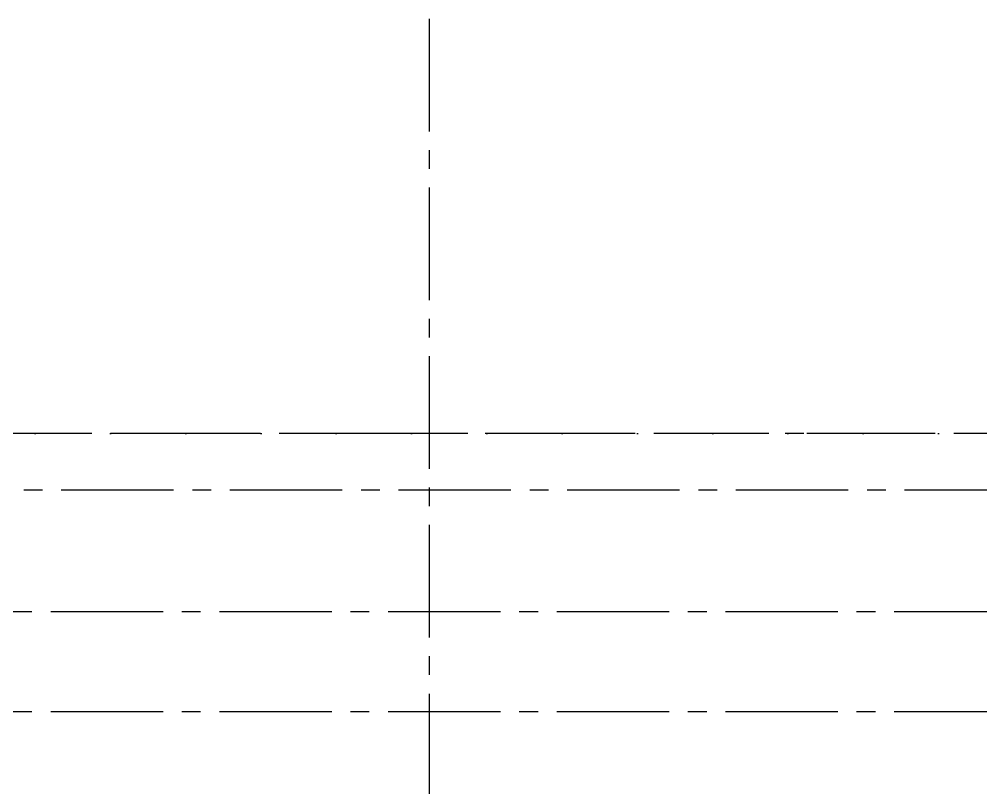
# Model space of a CAD drawing. Header units: inches. Extents: x 18000 to 22048, y 0 to 3165.
# Drawn here: x 18988.8 to 19296.6, y 1559.9 to 1805.9 of the extents above; entities that cross this region are included whole.
import ezdxf

# ---------------------------------------------------------------- set-up
doc = ezdxf.new("R2010")
doc.units = ezdxf.units.IN
doc.header["$LTSCALE"] = 48
doc.header["$MEASUREMENT"] = 0
for name, pattern in [('CENTER2', [1.125, 0.75, -0.125, 0.125, -0.125]), ('DASHDOT2', [0.5, 0.25, -0.125, 0, -0.125]), ('HIDDEN', [0.375, 0.25, -0.125])]:
    doc.linetypes.add(name, pattern=pattern)
for name, color, linetype in [('_0_Objects', 8, 'Continuous'), ('A-Grid(3-32)', 8, 'CENTER2'), ('Zoning Envelope', 8, 'DASHDOT2')]:
    doc.layers.add(name, color=color, linetype=linetype)

# ---------------------------------------------------------------- blocks, each defined once
blk = doc.blocks.new('3RD FLOOR - STRUCTURAL GRID')
at = {"layer": 'A-Grid(3-32)'}
for p, q in [((-2895.5, -13426.01), (-2895.5, -15409.77)), ((-87.5, -14368.75), (-3895.5, -14368.75)), ((-3877.28, -14386.75), (-105.23, -14386.75)), ((-3880.62, -14425.75), (-102.39, -14425.75)), ((-3880.62, -14457.75), (-102.39, -14457.75))]:
    blk.add_line(p, q, dxfattribs=at)

msp = doc.modelspace()

# ---------------------------------------------------------------- linework, layer by layer
at = {"layer": 'Zoning Envelope'}
msp.add_lwpolyline([(21928, 1673.26), (18860, 1673.26, 0.000426), (18726.65, 1673.14, 0.001551), (18120, 1670.34, 0.001255)], format="xyb", dxfattribs=at)
msp.add_lwpolyline([(21928, 1673.26), (18860, 1673.26, 0.000426), (18726.65, 1673.14, 0.001551), (18120, 1670.34, 0.001255)], format="xyb", dxfattribs=at)
msp.add_lwpolyline([(21928, 1673.26), (18860, 1673.26, 0.000426), (18726.65, 1673.14, 0.001551), (18120, 1670.34, 0.001255)], format="xyb", dxfattribs=at)

# ---------------------------------------------------------------- block references
at = {"layer": '_0_Objects', "linetype": 'HIDDEN'}
msp.add_blockref('3RD FLOOR - STRUCTURAL GRID', (22015.5, 16042.01), dxfattribs=at)

doc.saveas('drawing.dxf')
